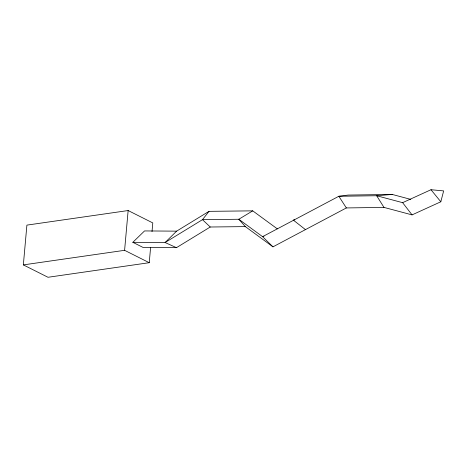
<?xml version="1.0" encoding="UTF-8"?>
<svg xmlns="http://www.w3.org/2000/svg" width="467" height="467" viewBox="0 0 467 467"><rect width="100%" height="100%" fill="white"/><g stroke="black" fill="none" stroke-linecap="round" stroke-linejoin="round"><path stroke-width="0.7" d="M150.596 247.51L149.242 262.699L47.996 277.275L23.35 264.894L26.899 225.117L128.145 210.541L152.791 222.922L152.014 231.603M149.242 262.699L124.596 250.318L128.145 210.541M252.729 210.85L238.818 219.251L245.356 226.612L272.973 246.845L346.362 207.938L383.979 207.401L412.057 214.89L440.819 201.773L443.65 190.904L430.988 189.725L402.624 202.666L376.665 195.737L338.832 196.274L262.577 236.658L238.818 219.251L202.48 219.665L165.096 242.525L132.838 242.309L144.548 230.931L176.614 231.147L209 211.341L252.729 210.85L277.328 228.865M209 211.341L202.48 219.665L210.249 227.009L245.356 226.612M176.614 231.147L165.096 242.525L176.456 247.673L210.249 227.009M263.937 236.22L262.577 236.658L272.973 246.845M294.665 219.718L293.311 220.08L305.237 229.443M23.35 264.894L124.596 250.318M410.82 199.403L392.198 194.435L376.665 195.737L383.979 207.401M392.198 194.435L348.137 195.066L338.832 196.274L346.362 207.938M176.456 247.673L143.077 247.452L132.838 242.309M430.988 189.725L440.819 201.773M402.624 202.666L412.057 214.89"/></g></svg>
